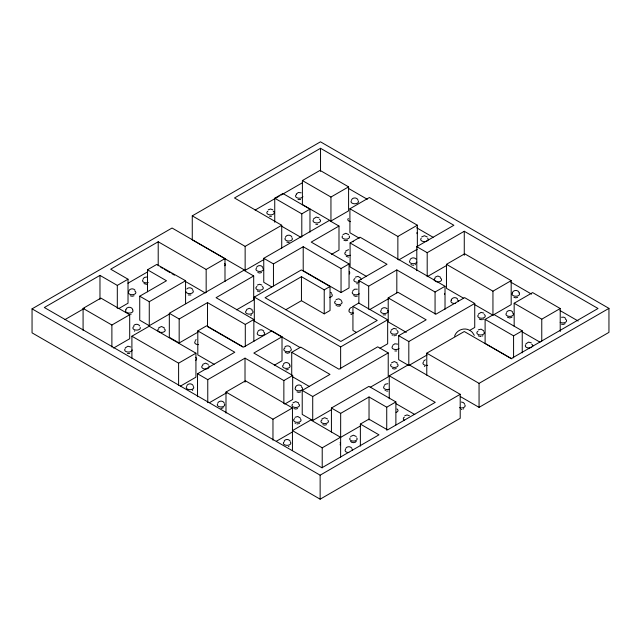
<?xml version="1.0" encoding="UTF-8"?>
<svg xmlns="http://www.w3.org/2000/svg" width="641" height="641" viewBox="0 0 641 641"><rect width="100%" height="100%" fill="white"/><g stroke="black" fill="none" stroke-linecap="round" stroke-linejoin="round"><path stroke-width="0.96" d="M454.589 336.156C456.376 330.299 463.699 327.263 469.132 330.027M125.788 309.595C126.83 306.462 131.742 306.462 132.783 309.595M295.373 387.324C296.262 384.76 299.964 384.111 301.679 386.186M349.177 309.603L350.379 308.009L351.733 307.351M451.176 299.996C452.057 297.432 455.759 296.783 457.482 298.858M512.303 292.769C513.345 289.636 518.257 289.636 519.298 292.769M129.001 290.525C130.219 288.466 133.416 288.258 134.947 290.077M143.191 278.667L144.449 277.433L146.813 276.984M125.267 347.895L127.912 346.212L130.692 346.981M296.182 194.055L298.377 192.484L301.19 192.821M195.297 340.475L196.138 339.562M256.552 267.281C257.77 265.222 260.967 265.005 262.498 266.824M285.549 236.85C286.864 234.598 290.509 234.598 291.823 236.85M186.876 385.521C188.19 383.27 191.835 383.27 193.149 385.521M313.633 218.757L316.285 217.075L319.066 217.844M351.613 199.623C352.927 197.372 356.564 197.372 357.878 199.623M257.818 331.493C259.036 329.434 262.233 329.218 263.763 331.044M217.876 402.804C219.19 400.553 222.836 400.553 224.15 402.804M352.846 290.669L354.657 289.195L357.309 289.195M410.112 259.549C411.338 257.49 414.535 257.273 416.057 259.092M381.251 309.379C382.477 307.319 385.674 307.103 387.196 308.922M391.186 330.019L393.838 328.344L396.619 329.105M392.645 345.363L394.84 343.792L397.652 344.129M384.223 385.385L385.481 384.159L387.845 383.711M345.683 448.404C346.997 446.152 350.635 446.152 351.949 448.404M423.557 361.228L425.368 359.753M478.402 314.042L481.046 312.367L483.827 313.129M506.582 312.223C507.8 310.164 510.997 309.948 512.528 311.766M525.932 343.792L528.577 342.118L531.357 342.879M133.785 325.508C135.307 323.689 138.504 323.897 139.73 325.957M186.771 289.019C188.302 287.192 191.499 287.408 192.717 289.468M158.688 327.791L161.5 326.525L164.304 327.791M246.497 309.515L249.309 308.249L252.121 309.515M343.007 234.542L345.82 233.276L348.632 234.542M202.676 364.409L205.489 363.143L208.301 364.409M345.739 250.943L348.544 249.678M192.308 390.457L192.821 390M284.756 347.093C286.287 345.267 289.484 345.483 290.702 347.542M421.626 236.978L424.438 235.712L427.251 236.978M283.554 363.776C285.269 361.692 288.971 362.341 289.86 364.905M292.937 402.86L295.749 401.595L298.562 402.86M435.015 277.265L437.827 275.999L440.639 277.265M284.275 440.72C285.806 438.893 289.003 439.109 290.221 441.168M321.886 418.966L324.699 417.7L327.511 418.966M391.531 362.822L394.343 361.556L397.156 362.822M350.611 436.481L353.423 435.215L356.236 436.481M355.715 441.873L356.236 441.409M268.259 209.815L270.55 209.006L272.842 209.815M257.297 285.085L259.589 284.284L261.889 285.085M251.601 314.907L250.631 315.468M355.282 277.152L358.063 276.383L360.715 278.066M336.068 299.547L338.849 298.778L341.501 300.461M340.659 305.404L339.69 305.957M289.868 352.486L287.569 353.287L285.277 352.486M223.308 407.748L221.009 408.549M415.12 264.805L415.544 264.485M396.619 334.963L395.649 335.523M295.044 417.267L297.825 416.506L300.469 418.18M299.635 423.124L298.658 423.685M483.41 319.306L483.827 318.986M478.29 329.899L481.07 329.129L483.723 330.812M482.465 336.068L482.881 335.756M512.015 317.167L509.715 317.968L507.424 317.167M404.775 415.737L407.067 414.927L409.367 415.737M565.122 323.673L563.311 324.442L561.5 324.234M463.291 409.014L463.707 408.702M263.86 259.565L245.142 270.374L192.268 239.846L192.268 215.849L320.484 141.821L608.95 308.369L608.95 332.367L479.059 407.356L460.206 396.475M389.255 398.782L389.255 375.786L408.686 364.569L460.206 394.311L460.206 418.309L320.139 499.179L32.05 332.847L32.05 308.85L172.06 228.02L224.991 258.579L224.991 281.575M118.962 308.441L128.024 303.209L128.024 279.212L117.311 285.397L99.972 275.39L44.333 307.512L321.926 467.77L378.983 434.83L360.37 424.078L360.37 446.08M224.991 258.579L206.162 269.452L158.207 241.761L110.693 269.196L128.024 279.212M416.802 270.678L416.802 246.681L453.876 225.271L320.532 148.295L234.486 197.973L281.728 225.255L281.728 248.251M147.486 291.791L147.486 269.789L156.741 264.453L185.578 280.734L185.578 303.73M302.4 180.562L320.043 170.378L348.592 186.86L348.592 210.857L330.948 221.041L302.4 204.559L302.4 180.562L330.948 197.043L348.592 186.86M83.082 330.379L83.082 308.385L100.885 298.105L129.698 314.739L129.698 338.736L113.585 348.039M274.741 222.227L274.741 198.229L282.913 193.51L309.972 209.134L309.972 232.13M64.877 319.643L84.564 308.281M127.968 283.218L147.839 271.752M255.134 210.048L279.228 196.138M280.95 195.144L302.464 182.725M169.152 314.218L149.265 325.7L139.738 320.196L139.738 296.198L166.484 280.758L147.486 269.789M139.738 296.198L149.265 301.703L185.578 280.734M192.268 215.849L245.142 246.376L281.728 225.255M274.741 198.229L301.799 213.854L309.972 209.134M83.082 308.385L111.887 325.019L129.698 314.739M271.84 286.968L263.763 282.304L263.763 258.307L329.306 220.472L338.993 226.065L338.993 250.062L331.421 254.437M359.329 238.196L349.914 232.763L349.914 208.766L369.392 197.516L417.347 225.199L417.347 247.194M198.069 332.07L179.168 342.983L169.32 337.302L169.32 313.297L243.844 270.27L253.692 275.959L253.692 299.956L236.593 309.835M131.902 358.207L131.902 336.205L149.217 326.213L195.93 353.175L195.93 377.172L180.337 386.17M263.763 258.307L273.451 263.9L303.209 246.721L341.044 268.563L349.049 263.94L349.049 287.937L341.044 292.56L303.209 270.718L303.209 246.721M338.993 226.065L311.222 242.098L349.049 263.94M169.32 313.297L179.168 318.986L207.524 302.616L245.295 324.426L253.852 319.49L253.852 341.493M253.692 275.959L216.073 297.68L253.852 319.49M300.06 347.502L254.309 321.085L254.309 297.087L301.342 269.933L330.035 286.503L330.035 310.5L324.226 313.85L301.446 300.693L285.862 309.691M214.142 364.32L197.805 354.89L197.805 330.892L206.626 325.796L243.612 347.15L271.792 330.876L282.016 336.781L282.016 360.779L274.332 365.218M366.412 276.375L350.09 266.952L350.09 242.955L360.05 237.21L445.022 286.263L445.022 309.266M330.035 286.503L324.226 289.852L301.446 276.696L265.078 297.696L340.852 341.445L377.22 320.444L352.935 306.422L352.935 330.419L356.404 332.423M349.914 208.766L397.861 236.449L417.347 225.199M131.902 336.205L178.607 363.175L195.93 353.175M197.532 396.747L197.532 373.751L234.79 352.246L197.805 330.892M358.88 303.53L358.88 280.526L387.02 264.276L350.09 242.955M398.71 259.958L417.347 249.197M358.88 280.526L368.671 286.182L396.819 269.933L435.063 292.016L445.022 286.263M416.802 246.681L427.194 252.682L464.268 231.273L598.021 308.497L511.206 358.615L464.284 331.525L426.778 353.175L426.778 375.177M197.532 373.751L207.764 379.656L245.014 358.151L283.859 380.57L292.681 375.482L292.681 399.479L284.66 404.11M282.016 336.781L253.836 353.055L292.681 375.482M352.935 306.422L358.744 303.073L387.669 319.779L387.669 343.776L379.969 348.215M291.719 375.305L291.719 352.31L300.709 347.126L338.969 369.216L377.725 346.837L388.222 352.903L388.222 376.9L370.21 387.3M406.322 332.358L388.206 321.902L388.206 297.897L397.949 292.272L435.904 314.194L464.613 297.624L474.733 303.465L474.733 327.463L469.524 330.468M463.675 298.265L446.457 288.33L446.457 264.332L464.693 253.796L511.181 280.638L511.181 304.635L492.945 315.172L474.861 304.731M225.993 413.076L225.993 392.076L245.479 380.826L292.456 407.948L292.44 450.623M369.528 309.691L389.143 298.361M446.16 265.727L427.194 276.68L427.194 252.682M209.495 402.652L226.826 392.653M254.309 297.087L340.635 346.925L387.669 319.779M331.597 409.591L312.72 420.488L302.223 414.431L302.223 390.433L329.987 374.4L291.719 352.31M407.964 365.033L398.686 359.681L398.686 335.684L426.169 319.819L388.206 297.897M446.457 264.332L492.945 291.174L511.181 280.638M225.993 392.076L272.97 419.198L292.456 407.948M302.223 390.433L312.72 396.491L388.222 352.903M398.686 335.684L408.814 341.525L474.733 303.465M331.421 432.018L331.421 408.021L368.928 386.363L395.882 401.923L395.882 424.927M511.855 358.84L485.109 343.4L485.109 319.402L493.77 314.402L522.239 330.836L522.239 352.838M514.162 326.245L514.162 303.241L532.615 292.584L560.218 308.521L560.218 331.525M276.359 441.24L292.456 431.946M409.679 365.017L427.026 355.002M340.619 457.185L340.675 413.365L369.032 396.987L386.731 407.203L395.882 401.923M514.162 303.241L541.765 319.178L560.218 308.521M360.37 424.078L368.92 419.142L387.541 429.895L435.255 402.34L389.255 375.786M485.109 319.402L513.577 335.836L522.239 330.836M360.442 425.953L340.675 437.362L310.845 419.999L292.44 430.624L322.215 447.811L340.619 437.186M426.778 353.175L479.059 383.358L608.95 308.369M32.05 308.85L320.139 475.181L460.206 394.311M134.009 295.789L132.134 296.27L130.259 295.789M130.612 314.411L131.157 314.17M261.56 272.537L259.685 273.026L257.818 272.537M347.694 240.255L345.82 240.744L343.945 240.255M288.234 369.48L285.878 369.929M300.741 391.899L298.866 392.388L296.999 391.899M517.672 297.344L515.805 297.833L513.93 297.344M297.624 408.565L295.749 409.054L293.874 408.565M396.218 368.535L394.343 369.024L392.468 368.535M326.573 424.671L324.699 425.159L322.824 424.671M288.41 446.673L288.955 446.424M355.298 442.186L353.423 442.675L351.548 442.186M300.637 199.559L297.985 199.559M190.906 294.972L188.262 294.972M129.722 353.391L127.463 353.487M357.309 296.174L355.499 296.374L353.688 295.613M385.714 314.875L383.062 314.875M561.5 317.263L563.76 317.167L565.634 318.281M271.488 216.329L269.613 216.329M317.704 224.358L315.829 224.358M339.297 306.061L337.422 306.061M482.473 319.643L480.598 319.643M396.715 350.964L394.84 350.964M289.171 242.562L286.815 242.114M146.813 284.372L144.033 283.61M413.733 265.254L412.764 265.254M260.078 291.711L259.108 291.711M394.808 335.732L393.838 335.732M481.07 336.517L480.101 336.517M387.845 391.098L386.419 390.986M461.416 409.503L461.905 409.463M297.825 423.893L296.855 423.893M348.544 257.137L346.252 256.336M357.582 283.811L356.644 283.667M461.416 402.043L463.291 402.524L464.549 403.758M351.733 314.523L350.795 314.178M411.923 265.045L410.953 264.485M480.213 319.547L479.244 318.986M479.26 336.317L478.29 335.756M258.267 291.503L257.297 290.942M348.239 188.286L367.293 199.287M416.642 227.779L433.1 237.274M510.861 282.176L531.573 294.131M560.05 310.573L578.174 321.037M521.926 331.726L540.034 342.182M281.503 226.137L300.958 237.362M160.779 267.249L162.485 268.234M164.2 269.22L170.194 272.681M171.908 273.675L174.48 275.157M185.61 281.583L205.304 292.953M396.066 403.718L414.807 414.535M242.723 346.941L207.524 326.614L207.524 302.616M292.576 376.796L309.579 386.619M331.421 408.021L340.675 413.365M392.028 334.963L392.452 335.283M424.398 366.171L424.823 366.492M336.068 305.404L336.493 305.717M385.065 390.329L385.481 390.649M295.044 423.124L295.461 423.445M134.298 330.9L134.722 331.221M470.518 330.828L472.265 332.246L474.332 335.371M330.876 292.392L331.718 293.306M350.611 441.409L351.132 441.873M541.765 319.178L541.765 341.18M513.577 335.836L513.577 357.838M492.945 291.174L492.945 315.172M479.059 383.358L479.059 407.356M464.268 231.273L464.268 255.27M435.063 292.016L435.063 314.01M408.814 341.525L408.814 365.522M397.861 236.449L397.861 259.445M396.819 269.933L396.819 292.937M386.731 407.203L386.731 430.207M369.032 396.987L369.032 419.991M368.671 286.182L368.671 309.178M341.044 268.563L341.044 292.56M340.635 346.925L340.635 368.928M330.948 197.043L330.948 221.041M324.226 289.852L324.226 313.85M322.215 447.811L322.215 467.81M320.532 148.295L320.532 171.291M320.139 475.181L320.139 499.179M312.72 396.491L312.72 420.488M301.799 213.854L301.799 236.85M301.446 276.696L301.446 300.693M283.859 380.57L283.859 403.574M273.451 263.9L273.451 285.902M272.97 419.198L272.97 440.199M245.295 324.426L245.295 346.428M245.142 246.376L245.142 270.374M245.014 358.151L245.014 382.148M207.764 379.656L207.764 402.652M206.162 269.452L206.162 292.448M179.168 318.986L179.168 342.983M178.607 363.175L178.607 385.169M158.207 241.761L158.207 265.767M149.265 301.703L149.265 325.7M117.311 285.397L117.311 308.393M111.887 325.019L111.887 347.013M99.972 275.39L99.972 299.387M566.444 320.188A3.75 2.163 0 0 1 564.697 322.623A3.75 2.163 0 0 1 560.178 322.279M565.474 319.218A3.75 2.163 0 0 1 566.067 319.667M531.718 344.281A3.75 2.163 0 0 1 532.687 346.372M531.718 347.342A3.75 2.163 0 0 1 530.94 347.678M530.035 347.895A3.75 2.163 0 0 1 526.093 347.126A3.75 2.163 0 0 1 525.82 344.73M483.835 331.742A3.75 2.163 0 0 1 482.737 334.594A3.75 2.163 0 0 1 477.721 334.217A3.75 2.163 0 0 1 477.938 331.293M427.659 365.33A3.75 2.163 0 0 1 423.717 364.561A3.75 2.163 0 0 1 423.445 362.165M192.829 290.397A3.75 2.163 0 0 1 190.553 293.57A3.75 2.163 0 0 1 185.834 291.479M148.199 282.553A3.75 2.163 0 0 1 143.672 282.208A3.75 2.163 0 0 1 143.079 279.596M135.756 291.984A3.75 2.163 0 0 1 132.623 294.692A3.75 2.163 0 0 1 128.384 292.544M128.512 291.984A3.75 2.163 0 0 1 128.889 291.463M134.786 291.014A3.75 2.163 0 0 1 135.379 291.463M132.527 309.843A3.75 2.163 0 0 1 129.282 313.088A3.75 2.163 0 0 1 126.037 309.843M140.211 327.415A3.75 2.163 0 0 1 135.62 330.059A3.75 2.163 0 0 1 133.945 326.445M164.144 328.729A3.75 2.163 0 0 1 162.469 332.35A3.75 2.163 0 0 1 157.878 329.698M158.255 329.178A3.75 2.163 0 0 1 158.848 328.729M132.15 349.906A3.75 2.163 0 0 1 127.431 351.997A3.75 2.163 0 0 1 125.155 348.824M193.261 386.451A3.75 2.163 0 0 1 190.016 389.696A3.75 2.163 0 0 1 186.771 386.451M208.734 367.95A3.75 2.163 0 0 1 208.141 368.399M207.364 368.743A3.75 2.163 0 0 1 202.516 368.19A3.75 2.163 0 0 1 202.836 365.346M208.734 365.795A3.75 2.163 0 0 1 209.238 366.876M196.515 358.335A3.75 2.163 0 0 1 195.545 360.418M195.545 357.366A3.75 2.163 0 0 1 196.138 357.814M198.43 344.65A3.75 2.163 0 0 1 195.184 341.405M290.814 348.472A3.75 2.163 0 0 1 289.716 351.332A3.75 2.163 0 0 1 284.7 350.947A3.75 2.163 0 0 1 284.925 348.031M264.573 332.943A3.75 2.163 0 0 1 260.462 335.652A3.75 2.163 0 0 1 257.706 332.423M263.603 331.974A3.75 2.163 0 0 1 264.196 332.423M251.961 310.452A3.75 2.163 0 0 1 251.961 313.505A3.75 2.163 0 0 1 246.657 313.505A3.75 2.163 0 0 1 246.657 310.452M262.241 286.487A3.75 2.163 0 0 1 260.558 290.101A3.75 2.163 0 0 1 255.975 287.456M256.344 286.936A3.75 2.163 0 0 1 256.945 286.487M331.822 294.243A3.75 2.163 0 0 1 329.554 297.408M350.419 255.278A3.75 2.163 0 0 1 345.571 254.725A3.75 2.163 0 0 1 345.9 251.881M349.257 271.808A3.75 2.163 0 0 1 349.257 273.971M359.457 281.952A3.75 2.163 0 0 1 354.609 281.399A3.75 2.163 0 0 1 354.93 278.547M360.827 278.995A3.75 2.163 0 0 1 361.195 279.516M359.232 293.762A3.75 2.163 0 0 1 354.112 294.556A3.75 2.163 0 0 1 352.742 291.599M341.605 301.39A3.75 2.163 0 0 1 338.849 304.619A3.75 2.163 0 0 1 334.746 301.911M335.115 301.39A3.75 2.163 0 0 1 335.716 300.941M353.64 313.024A3.75 2.163 0 0 1 349.698 312.247A3.75 2.163 0 0 1 349.425 309.851M349.065 235.928A3.75 2.163 0 0 1 345.82 239.173A3.75 2.163 0 0 1 342.574 235.928M353.047 241.833A3.75 2.163 0 0 1 353.64 241.385M416.946 232.563A3.75 2.163 0 0 1 416.946 233.685M427.683 238.364A3.75 2.163 0 0 1 427.683 240.527M427.09 240.968A3.75 2.163 0 0 1 422.155 241.16A3.75 2.163 0 0 1 421.193 238.364M416.866 262.121A3.75 2.163 0 0 1 411.818 263.555A3.75 2.163 0 0 1 410.008 260.478M455.639 303.417A3.75 2.163 0 0 1 451.697 302.64A3.75 2.163 0 0 1 451.424 300.244M457.321 299.796A3.75 2.163 0 0 1 458.419 301.326M444.509 293.37A3.75 2.163 0 0 1 444.509 294.491M441.449 279.172A3.75 2.163 0 0 1 439.702 281.599A3.75 2.163 0 0 1 435.175 281.255M434.205 280.285A3.75 2.163 0 0 1 435.175 278.202M440.479 278.202A3.75 2.163 0 0 1 441.072 278.643M519.05 293.017A3.75 2.163 0 0 1 515.805 296.262A3.75 2.163 0 0 1 512.56 293.017M512.367 312.704A3.75 2.163 0 0 1 512.584 315.628A3.75 2.163 0 0 1 507.568 316.005A3.75 2.163 0 0 1 506.47 313.153M484.187 314.531A3.75 2.163 0 0 1 484.404 317.447A3.75 2.163 0 0 1 479.388 317.832A3.75 2.163 0 0 1 478.29 314.979M387.637 310.308A3.75 2.163 0 0 1 384.392 313.553A3.75 2.163 0 0 1 381.147 310.308M396.971 330.508A3.75 2.163 0 0 1 397.196 333.424A3.75 2.163 0 0 1 392.172 333.809A3.75 2.163 0 0 1 391.082 330.956M399.023 348.456A3.75 2.163 0 0 1 393.903 349.249A3.75 2.163 0 0 1 392.532 346.292M396.995 363.759A3.75 2.163 0 0 1 397.212 366.684A3.75 2.163 0 0 1 392.196 367.061A3.75 2.163 0 0 1 391.098 364.208M350.579 221.65A3.75 2.163 0 0 1 348.303 218.477M357.99 200.553A3.75 2.163 0 0 1 354.745 203.798A3.75 2.163 0 0 1 351.5 200.553M302.929 196.627A3.75 2.163 0 0 1 298.345 198.157A3.75 2.163 0 0 1 295.693 195.505M296.07 194.984A3.75 2.163 0 0 1 296.663 194.535M319.418 219.238A3.75 2.163 0 0 1 319.643 222.163A3.75 2.163 0 0 1 314.619 222.539A3.75 2.163 0 0 1 313.521 219.687M274.172 212.179A3.75 2.163 0 0 1 270.55 214.903A3.75 2.163 0 0 1 266.928 212.179M267.305 211.658A3.75 2.163 0 0 1 267.898 211.21M273.202 211.21A3.75 2.163 0 0 1 273.795 211.658M291.927 237.787A3.75 2.163 0 0 1 288.69 241.032A3.75 2.163 0 0 1 285.445 237.787M263.435 269.292A3.75 2.163 0 0 1 258.716 271.383A3.75 2.163 0 0 1 256.44 268.21M262.337 267.762A3.75 2.163 0 0 1 262.93 268.21M224.743 263.571A3.75 2.163 0 0 1 224.743 265.735M464.661 404.687A3.75 2.163 0 0 1 464.068 407.299A3.75 2.163 0 0 1 459.541 407.644M389.231 389.271A3.75 2.163 0 0 1 384.704 388.935A3.75 2.163 0 0 1 384.111 386.323M404.423 420.192A3.75 2.163 0 0 1 403.453 418.1M403.822 417.579A3.75 2.163 0 0 1 404.423 417.131M397.901 409.928A3.75 2.163 0 0 1 396.154 412.355M396.931 408.958A3.75 2.163 0 0 1 397.532 409.407M327.944 420.352A3.75 2.163 0 0 1 326.846 423.204A3.75 2.163 0 0 1 321.83 422.82A3.75 2.163 0 0 1 322.054 419.903M289.604 365.154A3.75 2.163 0 0 1 288.506 368.014A3.75 2.163 0 0 1 283.49 367.63A3.75 2.163 0 0 1 283.715 364.713M301.518 387.124A3.75 2.163 0 0 1 301.743 390.048A3.75 2.163 0 0 1 296.719 390.425A3.75 2.163 0 0 1 295.629 387.573M298.402 403.79A3.75 2.163 0 0 1 298.618 406.715A3.75 2.163 0 0 1 293.602 407.091A3.75 2.163 0 0 1 292.504 404.239M300.581 419.118A3.75 2.163 0 0 1 297.825 422.339A3.75 2.163 0 0 1 293.722 419.639M294.091 419.118A3.75 2.163 0 0 1 294.692 418.669M224.254 403.742A3.75 2.163 0 0 1 221.009 406.987A3.75 2.163 0 0 1 217.764 403.742M290.333 442.106A3.75 2.163 0 0 1 287.577 445.327A3.75 2.163 0 0 1 283.466 442.627M283.843 442.106A3.75 2.163 0 0 1 284.436 441.657M356.668 437.859A3.75 2.163 0 0 1 353.423 441.104A3.75 2.163 0 0 1 350.178 437.859M340.059 442.675A3.75 2.163 0 0 1 340.059 444.83M348.816 452.586A3.75 2.163 0 0 1 345.571 449.341M352.061 449.341A3.75 2.163 0 0 1 352.566 450.423"/></g></svg>
